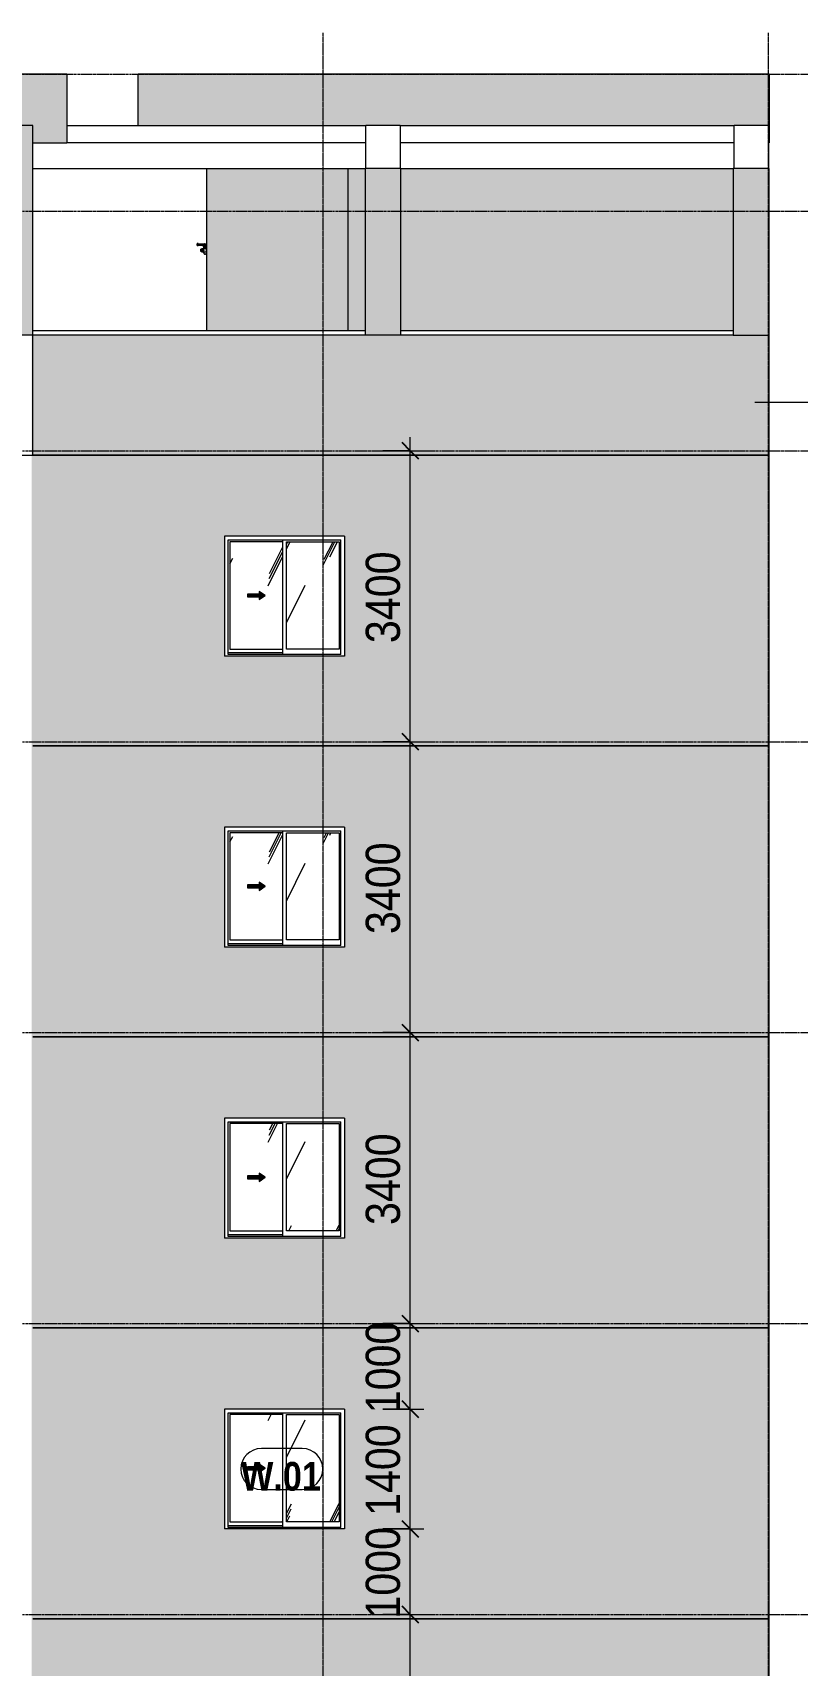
# Model space of a CAD drawing. Header units: millimetres. Extents: x -134153 to 99383, y -5233 to 35400.
# Drawn here: x -42243 to -33315, y 15206 to 34286 of the extents above; entities that cross this region are included whole.
import ezdxf

# ---------------------------------------------------------------- set-up
doc = ezdxf.new("R2010")
doc.units = ezdxf.units.MM
for name, pattern in [('1 NÉT CALL OUT', [6, 3, -3]), ('Centre', [31.75, 6.35, -4.7625, 15.875, -4.7625]), ('Grid Line', [22.225, 12.7, -3.175, 3.175, -3.175])]:
    doc.linetypes.add(name, pattern=pattern)
for name, color, linetype, lineweight in [('0-1', 7, 'Continuous', 5), ('A-ANNO-DIMS', 211, 'Continuous', 9), ('A-ANNO-DIMS-160', 211, 'Continuous', 9), ('A-DETL-GENF', 92, 'Continuous', 9), ('A-DETL-GENF-1', 92, '1 NÉT CALL OUT', 9), ('A-DOOR', 31, 'Continuous', 9), ('A-FLOR-1', 7, 'Continuous', 9), ('A-FLOR-LEVL-2', 51, 'Centre', 9), ('A-GLAZ', 151, 'Continuous', 9), ('A-GLAZ-3', 7, '1 NÉT CALL OUT', 9), ('A-GLAZ-IDEN', 152, 'Continuous', 9), ('A-WALL', 113, 'Continuous', 9), ('A-WALL-IDEN', 211, 'Continuous', 9), ('A-WALL-PATT-2', 111, 'Continuous', 5), ('I-WALL', 2, 'Continuous', 9), ('S-BEAM-1', 7, 'Continuous', 9), ('S-COLS-1', 7, 'Continuous', 9), ('S-GRID-1', 1, 'Grid Line', 9)]:
    doc.layers.add(name, color=color, linetype=linetype, lineweight=lineweight)
doc.styles.add('Arial_B_1', font='arialbd_0.ttf', dxfattribs={"width": 0.85, "height": 336})
doc.styles.add('UTM Avo', font='UTM Avo.ttf', dxfattribs={"width": 0.9, "height": 400})
doc.dimstyles.new('1_Dim_chi_tiet_2_5', dxfattribs={"dimscale": 304.8, "dimtxt": 399.720379, "dimasz": 0.629921, "dimexe": 0.524934, "dimexo": 0.0625, "dimgap": 0.052493, "dimtad": 1, "dimdec": 0, "dimrnd": 5, "dimzin": 0, "dimdsep": 46, "dimtxsty": 'UTM Avo', "dimblk1": 'OBLIQUE', "dimblk2": 'OBLIQUE', "dimsah": 1, "dimcen": 0.09, "dimdle": 0.524934, "dimazin": 0, "dimtfac": 1, "dimtdec": 4, "dimtix": 1, "dimtmove": 0, "dimatfit": 3, "dimfxl": 1.049869, "dimfxlon": 1, "dimtvp": 1, "dimtolj": 1, "dimtzin": 0, "dimarcsym": 2})
pattern_1 = [(63.435, (-79954.8, 1311.3), (-0.002, 1625.6), [567.96, -3066.99]), (63.435, (-81580.4, 1311.3), (-0.002, 1625.6), [567.96, -3066.99]), (63.435, (-79176.65, 1625.35), (-0.002, 1625.6), [567.96, -3066.99]), (63.435, (-80802.25, 1625.35), (-0.002, 1625.6), [567.96, -3066.99]), (63.435, (-79294.4, 1514.5), (-0.002, 1625.6), [567.96, -3066.99]), (63.435, (-80920, 1514.5), (-0.002, 1625.6), [567.96, -3066.99]), (63.435, (-79414.5, 2149.4), (-0.002, 1625.6), [276.055, -3358.896]), (63.435, (-81040.1, 2149.4), (-0.002, 1625.6), [276.055, -3358.896]), (63.435, (-79493, 2051.15), (-0.002, 1625.6), [567.96, -3066.99]), (63.435, (-81118.6, 2051.15), (-0.002, 1625.6), [567.96, -3066.99]), (63.435, (-79479.15, 2121.7), (-0.002, 1625.6), [567.96, -3066.99]), (63.435, (-81104.76, 2121.7), (-0.002, 1625.6), [567.96, -3066.99]), (63.435, (-80135, 1812.2), (-0.002, 1625.6), [567.96, -3066.99]), (63.435, (-81760.6, 1812.2), (-0.002, 1625.6), [567.96, -3066.99]), (63.435, (-80121.15, 1895.35), (-0.002, 1625.6), [567.96, -3066.99]), (63.435, (-81746.75, 1895.35), (-0.002, 1625.6), [567.96, -3066.99]), (63.435, (-80117.4, 1955.3), (-0.002, 1625.6), [567.96, -3066.99]), (63.435, (-81743, 1955.3), (-0.002, 1625.6), [567.96, -3066.99])]

# ---------------------------------------------------------------- blocks, each defined once
blk = doc.blocks.new('NCV_TKTC_KET CAU_rvt-1-TKCS_MẶT ĐỨNG HƯỚNG BẮC')
at = {"layer": 'A-FLOR-1'}
for p, q in [((-41843, 33200), (-38353, 33200)), ((-37953, 33200), (-34053, 33200)), ((-33653, 33200), (-33651, 33200)), ((-33651, 33200), (-33651, 33000)), ((-38353, 33000), (-41843, 33000)), ((-34053, 33000), (-37953, 33000)), ((-33651, 33000), (-33653, 33000))]:
    blk.add_line(p, q, dxfattribs=at)
at = {"layer": 'S-BEAM-1'}
for p, q in [((-41843, 33200), (-38353, 33200)), ((-37953, 33200), (-34053, 33200)), ((-42243, 32700), (-38363, 32700)), ((-37943, 32700), (-34063, 32700))]:
    blk.add_line(p, q, dxfattribs=at)
at = {"layer": 'S-COLS-1'}
for p, q in [((-38353, 32700), (-38353, 33200)), ((-37953, 33200), (-38353, 33200)), ((-37953, 33200), (-37953, 32700)), ((-34053, 32700), (-34053, 33200)), ((-33653, 33200), (-34053, 33200)), ((-33653, 33200), (-33653, 32700))]:
    blk.add_line(p, q, dxfattribs=at)
blk = doc.blocks.new('FD_01 - FD_01-1200x2200mm-V54-TKCS_MẶT ĐỨNG HƯỚNG BẮC')
at = {"layer": 'A-DOOR'}
for p, q in [((-40326, 31818), (-40326, 31815)), ((-40326, 31818), (-40326, 31818)), ((-40326, 31818), (-40318, 31818)), ((-40326, 31815), (-40318, 31815)), ((-40326, 31815), (-40326, 31815)), ((-40325, 31814), (-40325, 31800)), ((-40324, 31820), (-40324, 31818)), ((-40312, 31820), (-40324, 31820)), ((-40324, 31820), (-40312, 31820)), ((-40324, 31814), (-40322, 31814)), ((-40322, 31800), (-40324, 31800)), ((-40323, 31815), (-40323, 31814)), ((-40320, 31814), (-40322, 31814)), ((-40322, 31814), (-40321, 31814)), ((-40322, 31814), (-40320, 31814)), ((-40322, 31814), (-40322, 31800)), ((-40321, 31800), (-40322, 31800)), ((-40319, 31814), (-40321, 31814)), ((-40319, 31814), (-40321, 31814)), ((-40321, 31800), (-40319, 31800)), ((-40321, 31800), (-40320, 31800)), ((-40320, 31814), (-40317, 31814)), ((-40320, 31800), (-40320, 31814)), ((-40317, 31800), (-40320, 31800)), ((-40319, 31811), (-40317, 31811)), ((-40319, 31811), (-40319, 31804)), ((-40317, 31804), (-40319, 31804)), ((-40316, 31818), (-40318, 31818)), ((-40318, 31818), (-40316, 31818)), ((-40318, 31818), (-40316, 31818)), ((-40316, 31818), (-40318, 31818)), ((-40317, 31818), (-40318, 31818)), ((-40318, 31818), (-40317, 31818)), ((-40318, 31815), (-40316, 31815)), ((-40316, 31815), (-40318, 31815)), ((-40316, 31815), (-40318, 31815)), ((-40318, 31815), (-40316, 31815)), ((-40316, 31815), (-40318, 31815)), ((-40318, 31815), (-40316, 31815)), ((-40317, 31814), (-40314, 31814)), ((-40267, 31812), (-40317, 31812)), ((-40317, 31811), (-40317, 31811)), ((-40317, 31811), (-40315, 31811)), ((-40315, 31804), (-40317, 31804)), ((-40317, 31804), (-40317, 31804)), ((-40317, 31802), (-40267, 31802)), ((-40314, 31800), (-40317, 31800)), ((-40317, 31800), (-40315, 31800)), ((-40316, 31818), (-40266, 31818)), ((-40316, 31815), (-40266, 31815)), ((-40314, 31814), (-40313, 31814)), ((-40314, 31814), (-40313, 31814)), ((-40313, 31814), (-40314, 31814)), ((-40314, 31814), (-40314, 31811)), ((-40314, 31804), (-40314, 31800)), ((-40313, 31800), (-40314, 31800)), ((-40313, 31814), (-40313, 31815)), ((-40311, 31814), (-40313, 31814)), ((-40312, 31814), (-40313, 31814)), ((-40313, 31800), (-40311, 31800)), ((-40313, 31800), (-40312, 31800)), ((-40312, 31818), (-40312, 31820)), ((-40312, 31811), (-40312, 31814)), ((-40312, 31814), (-40312, 31814)), ((-40312, 31811), (-40312, 31814)), ((-40312, 31800), (-40312, 31804)), ((-40312, 31800), (-40312, 31804)), ((-40289, 31814), (-40291, 31814)), ((-40291, 31814), (-40289, 31814)), ((-40223, 31814), (-40289, 31814)), ((-40280, 31731), (-40280, 31754)), ((-40279, 31756), (-40263, 31765)), ((-40263, 31720), (-40279, 31729)), ((-40270, 31742), (-40265, 31752)), ((-40265, 31732), (-40270, 31742)), ((-40262, 31813), (-40267, 31813)), ((-40267, 31801), (-40262, 31801)), ((-40266, 31818), (-40265, 31818)), ((-40266, 31815), (-40265, 31815)), ((-40265, 31818), (-40239, 31818)), ((-40265, 31815), (-40239, 31815)), ((-40265, 31752), (-40253, 31752)), ((-40253, 31732), (-40265, 31732)), ((-40234, 31814), (-40262, 31814)), ((-40262, 31800), (-40234, 31800)), ((-40262, 31765), (-40218, 31765)), ((-40218, 31720), (-40262, 31720)), ((-40253, 31752), (-40247, 31742)), ((-40247, 31742), (-40253, 31732)), ((-40249, 31772), (-40249, 31765)), ((-40246, 31772), (-40249, 31772)), ((-40249, 31772), (-40224, 31772)), ((-40249, 31720), (-40249, 31712)), ((-40249, 31712), (-40236, 31696)), ((-40244, 31792), (-40244, 31798)), ((-40244, 31798), (-40240, 31798)), ((-40240, 31792), (-40244, 31792)), ((-40244, 31781), (-40244, 31789)), ((-40244, 31776), (-40214, 31776)), ((-40244, 31776), (-40244, 31776)), ((-40244, 31776), (-40238, 31776)), ((-40240, 31798), (-40218, 31798)), ((-40240, 31798), (-40240, 31792)), ((-40218, 31792), (-40240, 31792)), ((-40240, 31776), (-40237, 31776)), ((-40240, 31776), (-40240, 31774)), ((-40238, 31774), (-40240, 31774)), ((-40239, 31818), (-40238, 31818)), ((-40239, 31818), (-40238, 31818)), ((-40238, 31818), (-40239, 31818)), ((-40239, 31815), (-40238, 31815)), ((-40238, 31815), (-40239, 31815)), ((-40239, 31815), (-40238, 31815)), ((-40239, 31774), (-40239, 31772)), ((-40238, 31774), (-40239, 31774)), ((-40239, 31774), (-40236, 31774)), ((-40238, 31818), (-40213, 31818)), ((-40238, 31815), (-40213, 31815)), ((-40232, 31774), (-40238, 31774)), ((-40237, 31774), (-40238, 31774)), ((-40237, 31814), (-40237, 31801)), ((-40237, 31814), (-40237, 31801)), ((-40237, 31814), (-40222, 31814)), ((-40237, 31814), (-40237, 31801)), ((-40222, 31801), (-40237, 31801)), ((-40237, 31776), (-40227, 31776)), ((-40237, 31776), (-40237, 31774)), ((-40232, 31774), (-40237, 31774)), ((-40236, 31774), (-40232, 31774)), ((-40235, 31814), (-40235, 31798)), ((-40233, 31697), (-40235, 31697)), ((-40235, 31697), (-40233, 31697)), ((-40233, 31814), (-40233, 31798)), ((-40233, 31696), (-40226, 31696)), ((-40226, 31696), (-40233, 31696)), ((-40227, 31774), (-40232, 31774)), ((-40227, 31774), (-40230, 31774)), ((-40230, 31774), (-40227, 31774)), ((-40227, 31776), (-40220, 31776)), ((-40227, 31774), (-40227, 31776)), ((-40227, 31774), (-40223, 31774)), ((-40223, 31774), (-40227, 31774)), ((-40223, 31774), (-40227, 31774)), ((-40224, 31697), (-40226, 31697)), ((-40226, 31697), (-40224, 31697)), ((-40225, 31798), (-40225, 31814)), ((-40224, 31798), (-40224, 31814)), ((-40224, 31772), (-40213, 31772)), ((-40223, 31814), (-40221, 31814)), ((-40221, 31814), (-40223, 31814)), ((-40220, 31774), (-40223, 31774)), ((-40223, 31696), (-40213, 31709)), ((-40222, 31774), (-40221, 31774)), ((-40221, 31774), (-40222, 31774)), ((-40221, 31801), (-40221, 31814)), ((-40221, 31772), (-40221, 31774)), ((-40221, 31774), (-40221, 31774)), ((-40220, 31776), (-40220, 31774)), ((-40219, 31776), (-40214, 31776)), ((-40218, 31798), (-40214, 31798)), ((-40218, 31798), (-40218, 31792)), ((-40214, 31792), (-40218, 31792)), ((-40218, 31765), (-40215, 31765)), ((-40215, 31720), (-40218, 31720)), ((-40213, 31765), (-40216, 31765)), ((-40216, 31720), (-40213, 31720)), ((-40215, 31765), (-40214, 31765)), ((-40214, 31720), (-40215, 31720)), ((-40214, 31798), (-40214, 31792)), ((-40214, 31789), (-40214, 31781)), ((-40214, 31762), (-40214, 31723))]:
    blk.add_line(p, q, dxfattribs=at)
at = {"layer": 'A-DOOR', "flags": 128}
for points in [[(-40315, 31811), (-40315, 31811), (-40316, 31810), (-40316, 31810), (-40316, 31809), (-40316, 31808), (-40316, 31807)], [(-40316, 31807), (-40316, 31807), (-40316, 31806), (-40316, 31805), (-40316, 31805), (-40315, 31804), (-40315, 31804)], [(-40249, 31712), (-40249, 31712), (-40249, 31712), (-40249, 31712), (-40249, 31712), (-40249, 31712), (-40249, 31712), (-40249, 31712), (-40249, 31712), (-40249, 31712), (-40249, 31712), (-40249, 31712), (-40249, 31712), (-40249, 31712), (-40249, 31712), (-40249, 31712), (-40249, 31712), (-40249, 31712), (-40249, 31712)], [(-40235, 31696), (-40235, 31696), (-40235, 31696), (-40235, 31696), (-40235, 31696), (-40235, 31696), (-40235, 31696), (-40235, 31696), (-40235, 31696), (-40235, 31696), (-40235, 31696), (-40236, 31696), (-40236, 31696), (-40236, 31696), (-40236, 31696), (-40236, 31696), (-40236, 31696), (-40236, 31696), (-40236, 31696), (-40236, 31696), (-40236, 31696), (-40236, 31696), (-40236, 31696)], [(-40235, 31696), (-40235, 31696), (-40235, 31696), (-40235, 31696), (-40235, 31696), (-40235, 31696), (-40235, 31696), (-40235, 31696), (-40235, 31696), (-40235, 31696), (-40235, 31696), (-40235, 31696), (-40235, 31696), (-40234, 31696), (-40234, 31696), (-40234, 31696), (-40234, 31696), (-40234, 31696), (-40234, 31696), (-40234, 31696), (-40233, 31696), (-40233, 31696), (-40233, 31696), (-40233, 31696), (-40233, 31696), (-40233, 31696), (-40232, 31696), (-40232, 31696), (-40232, 31696), (-40232, 31696), (-40232, 31696), (-40231, 31696), (-40231, 31696), (-40231, 31696), (-40231, 31696), (-40231, 31696), (-40230, 31696), (-40230, 31696), (-40230, 31696), (-40230, 31696), (-40229, 31696), (-40229, 31696), (-40229, 31696), (-40229, 31696), (-40229, 31696), (-40228, 31696), (-40228, 31696), (-40228, 31696), (-40228, 31696), (-40227, 31696), (-40227, 31696), (-40227, 31696), (-40227, 31696), (-40227, 31696), (-40226, 31696), (-40226, 31696), (-40226, 31696), (-40226, 31696), (-40226, 31696), (-40226, 31696), (-40225, 31696), (-40225, 31696), (-40225, 31696), (-40225, 31696), (-40225, 31696), (-40225, 31696), (-40225, 31696), (-40225, 31696), (-40224, 31696), (-40224, 31696), (-40224, 31696), (-40224, 31696), (-40224, 31696), (-40224, 31696), (-40224, 31696), (-40224, 31696), (-40224, 31696), (-40224, 31696), (-40224, 31696)], [(-40224, 31696), (-40224, 31696), (-40224, 31696), (-40224, 31696), (-40224, 31696), (-40224, 31696), (-40224, 31696), (-40224, 31696), (-40224, 31696), (-40224, 31696), (-40224, 31696), (-40225, 31696), (-40225, 31696), (-40225, 31696), (-40225, 31696), (-40225, 31696), (-40225, 31696), (-40225, 31696), (-40225, 31696), (-40226, 31696), (-40226, 31696), (-40226, 31696), (-40226, 31696), (-40226, 31696), (-40226, 31696), (-40227, 31696), (-40227, 31696), (-40227, 31696), (-40227, 31696), (-40227, 31696), (-40228, 31696), (-40228, 31696), (-40228, 31696), (-40228, 31696), (-40228, 31696), (-40229, 31696), (-40229, 31696), (-40229, 31696), (-40229, 31696), (-40230, 31696), (-40230, 31696), (-40230, 31696), (-40230, 31696), (-40230, 31696), (-40231, 31696), (-40231, 31696), (-40231, 31696), (-40231, 31696), (-40231, 31696), (-40232, 31696), (-40232, 31696), (-40232, 31696), (-40232, 31696), (-40232, 31696), (-40233, 31696), (-40233, 31696), (-40233, 31696), (-40233, 31696), (-40233, 31696), (-40234, 31696), (-40234, 31696), (-40234, 31696), (-40234, 31696), (-40234, 31696), (-40234, 31696), (-40234, 31696), (-40234, 31696), (-40235, 31696), (-40235, 31696), (-40235, 31696), (-40235, 31696), (-40235, 31696), (-40235, 31696), (-40235, 31696), (-40235, 31696), (-40235, 31696), (-40235, 31696), (-40235, 31696), (-40235, 31696)], [(-40223, 31696), (-40223, 31696), (-40223, 31696), (-40223, 31696), (-40223, 31696), (-40223, 31696), (-40223, 31696), (-40223, 31696), (-40224, 31696), (-40224, 31696), (-40224, 31696), (-40224, 31696), (-40224, 31696), (-40224, 31696), (-40224, 31696), (-40224, 31696), (-40224, 31696), (-40224, 31696), (-40224, 31696), (-40224, 31696), (-40224, 31696), (-40224, 31696), (-40224, 31696)], [(-40214, 31762), (-40214, 31763), (-40214, 31763), (-40214, 31764), (-40214, 31764), (-40214, 31765), (-40214, 31765), (-40214, 31765)], [(-40214, 31765), (-40214, 31765), (-40214, 31764), (-40214, 31764), (-40214, 31763), (-40214, 31763), (-40214, 31762)], [(-40214, 31720), (-40214, 31720), (-40214, 31720), (-40214, 31721), (-40214, 31721), (-40214, 31722), (-40214, 31722), (-40214, 31723)], [(-40214, 31723), (-40214, 31722), (-40214, 31722), (-40214, 31721), (-40214, 31721), (-40214, 31720), (-40214, 31720)]]:
    blk.add_lwpolyline(points, dxfattribs=at)
at = {"layer": 'A-DOOR'}
for centre, radius, start, end in [((-40278, 31754), 2, 119.1975, 180), ((-40278, 31731), 2, 180, 240.8025), ((-40259, 31742), 17, 0, 180), ((-40259, 31742), 17, 180, 0), ((-40259, 31742), 16.5, 0, 180), ((-40259, 31742), 16.5, 180, 0), ((-40262, 31763), 2, 90, 119.1975), ((-40262, 31722), 2, 240.8025, 270), ((-40259, 31742), 17, 60, 75), ((-40259, 31742), 17, 285, 300)]:
    blk.add_arc(centre, radius, start, end, dxfattribs=at)
for centre, major_axis, ratio, start_param, end_param in [((-40321, 31807), (0, 7), 0.259156, 4.712389, 6.283185), ((-40317, 31807), (0, 5), 0.965835, 0.523599, 1.047198), ((-40316, 31807), (0, 5), 0.965835, 0.65038, 1.340692), ((-40320, 31807), (0, 2.5), 0.259156, 4.712389, 7.853982), ((-40321, 31807), (0, 7), 0.259156, 3.141593, 4.712389), ((-40320, 31807), (0, 2.5), 0.259156, 1.570796, 4.712389), ((-40316, 31807), (0, 5), 0.965835, 1.8009, 2.491212), ((-40317, 31807), (0, 5), 0.965835, 2.094395, 2.617994), ((-40319, 31807), (0, 7), 0.259156, 4.974188, 6.283185), ((-40318, 31807), (0, 2.5), 0.259156, 4.712389, 7.853982), ((-40318, 31807), (0, 2.5), 0.259156, 4.712389, 7.853982), ((-40318, 31807), (0, 2.5), 0.259156, 1.570796, 4.712389), ((-40318, 31807), (0, 2.5), 0.259156, 1.570796, 4.712389), ((-40319, 31807), (0, 7), 0.259156, 3.141593, 4.45059), ((-40317, 31807), (0, 5), 0.965835, 3.141593, 3.403392), ((-40313, 31807), (0, 7), 0.259156, 5.235988, 6.283185), ((-40313, 31807), (0, 7), 0.259156, 3.141593, 4.18879), ((-40311, 31807), (0, 7), 0.259156, 5.235988, 6.283185), ((-40311, 31807), (0, 7), 0.259156, 3.141593, 4.18879), ((-40267, 31807), (0, 6), 0.965835, 0, 1.570796), ((-40267, 31807), (0, 6), 0.965835, 1.570796, 3.141593), ((-40267, 31807), (0, 5), 0.965835, 0.261799, 1.570796), ((-40267, 31807), (0, 5), 0.965835, 1.570796, 2.879793), ((-40262, 31807), (0, 7), 0.965835, 6.021386, 7.853982), ((-40262, 31807), (0, 7), 0.965835, 1.570796, 3.403392), ((-40244, 31786), (0, 6), 0.000349, 0, 0.959931), ((-40244, 31788), (0, 12), 0.000349, 3.141593, 4.101524), ((-40237, 31807), (0, 6.79), 0.259156, 0.291061, 1.570796), ((-40237, 31807), (0, 6.79), 0.259156, 1.570796, 2.850532), ((-40237, 31807), (0, 2.5), 0.259156, 4.712389, 7.853982), ((-40237, 31807), (0, 2.5), 0.259156, 1.570796, 4.712389), ((-40235, 31807), (0, 6.79), 0.259156, 0.547008, 1.570796), ((-40235, 31807), (0, 6.79), 0.259156, 1.570796, 2.594585), ((-40234, 31807), (0, 7), 0.965835, 6.029595, 6.536775), ((-40234, 31807), (0, 7), 0.965835, 2.888003, 3.141593), ((-40214, 31786), (0, 6), 0.000349, 0, 0.959931), ((-40214, 31788), (0, 12), 0.000349, 3.141593, 4.101524)]:
    blk.add_ellipse(centre, major_axis=major_axis, ratio=ratio, start_param=start_param, end_param=end_param, dxfattribs=at)
for points, knots in [([(-40241, 31807), (-40241, 31808), (-40241, 31808), (-40241, 31809), (-40241, 31809), (-40241, 31809), (-40241, 31810), (-40241, 31810), (-40241, 31810), (-40241, 31810), (-40241, 31811), (-40240, 31811), (-40240, 31811), (-40240, 31811), (-40240, 31812), (-40240, 31812), (-40240, 31812), (-40240, 31812), (-40239, 31812), (-40239, 31813), (-40239, 31813), (-40238, 31813), (-40238, 31813), (-40237, 31814)], [0, 0, 0, 0, 0.1, 0.15, 0.2, 0.25, 0.3, 0.35, 0.375, 0.4, 0.425, 0.45, 0.5, 0.55, 0.575, 0.6, 0.625, 0.65, 0.7, 0.75, 0.8, 0.9, 1, 1, 1, 1]), ([(-40237, 31801), (-40238, 31801), (-40238, 31802), (-40239, 31802), (-40239, 31802), (-40239, 31803), (-40240, 31803), (-40240, 31803), (-40240, 31803), (-40240, 31803), (-40240, 31804), (-40240, 31804), (-40240, 31804), (-40241, 31804), (-40241, 31805), (-40241, 31805), (-40241, 31805), (-40241, 31805), (-40241, 31806), (-40241, 31806), (-40241, 31806), (-40241, 31807), (-40241, 31807), (-40241, 31807)], [0, 0, 0, 0, 0.1, 0.2, 0.25, 0.3, 0.35, 0.375, 0.4, 0.425, 0.45, 0.5, 0.55, 0.575, 0.6, 0.625, 0.65, 0.7, 0.75, 0.8, 0.85, 0.9, 1, 1, 1, 1]), ([(-40215, 31755), (-40215, 31756), (-40215, 31757), (-40215, 31758), (-40215, 31759), (-40215, 31759), (-40214, 31758), (-40214, 31757), (-40214, 31755), (-40214, 31754), (-40214, 31753), (-40214, 31752)], [0, 0, 0, 0, 0.2, 0.3, 0.4, 0.5, 0.6, 0.7, 0.8, 0.9, 1, 1, 1, 1]), ([(-40214, 31752), (-40214, 31753), (-40214, 31755), (-40214, 31757), (-40214, 31758), (-40215, 31759), (-40215, 31759), (-40215, 31758), (-40215, 31758), (-40215, 31756), (-40215, 31755), (-40215, 31755)], [0, 0, 0, 0, 0.2, 0.3, 0.4, 0.5, 0.6, 0.7, 0.8, 0.9, 1, 1, 1, 1]), ([(-40214, 31752), (-40214, 31751), (-40214, 31749), (-40214, 31747), (-40214, 31746), (-40215, 31745), (-40215, 31745), (-40215, 31746), (-40215, 31746), (-40215, 31748), (-40215, 31749), (-40215, 31749)], [0, 0, 0, 0, 0.2, 0.3, 0.4, 0.5, 0.6, 0.7, 0.8, 0.9, 1, 1, 1, 1]), ([(-40215, 31749), (-40215, 31748), (-40215, 31747), (-40215, 31746), (-40215, 31745), (-40215, 31745), (-40214, 31746), (-40214, 31747), (-40214, 31749), (-40214, 31750), (-40214, 31751), (-40214, 31752)], [0, 0, 0, 0, 0.2, 0.3, 0.4, 0.5, 0.6, 0.7, 0.8, 0.9, 1, 1, 1, 1]), ([(-40215, 31736), (-40215, 31737), (-40215, 31738), (-40215, 31739), (-40215, 31740), (-40215, 31740), (-40214, 31739), (-40214, 31738), (-40214, 31736), (-40214, 31735), (-40214, 31734), (-40214, 31733)], [0, 0, 0, 0, 0.2, 0.3, 0.4, 0.5, 0.6, 0.7, 0.8, 0.9, 1, 1, 1, 1]), ([(-40214, 31733), (-40214, 31734), (-40214, 31736), (-40214, 31738), (-40214, 31739), (-40215, 31740), (-40215, 31740), (-40215, 31739), (-40215, 31739), (-40215, 31737), (-40215, 31736), (-40215, 31736)], [0, 0, 0, 0, 0.2, 0.3, 0.4, 0.5, 0.6, 0.7, 0.8, 0.9, 1, 1, 1, 1]), ([(-40214, 31733), (-40214, 31732), (-40214, 31730), (-40214, 31728), (-40214, 31727), (-40215, 31726), (-40215, 31726), (-40215, 31727), (-40215, 31727), (-40215, 31729), (-40215, 31730), (-40215, 31730)], [0, 0, 0, 0, 0.2, 0.3, 0.4, 0.5, 0.6, 0.7, 0.8, 0.9, 1, 1, 1, 1]), ([(-40215, 31730), (-40215, 31729), (-40215, 31728), (-40215, 31727), (-40215, 31726), (-40215, 31726), (-40214, 31727), (-40214, 31728), (-40214, 31730), (-40214, 31731), (-40214, 31732), (-40214, 31733)], [0, 0, 0, 0, 0.2, 0.3, 0.4, 0.5, 0.6, 0.7, 0.8, 0.9, 1, 1, 1, 1])]:
    blk.add_open_spline(points, degree=3, knots=knots, dxfattribs=at)
for points in [[(-40215, 31752), (-40215, 31752), (-40215, 31753), (-40215, 31754), (-40215, 31755)], [(-40215, 31755), (-40215, 31754), (-40215, 31754), (-40215, 31753)], [(-40215, 31749), (-40215, 31750), (-40215, 31751), (-40215, 31751), (-40215, 31752)], [(-40215, 31751), (-40215, 31750), (-40215, 31750), (-40215, 31749)], [(-40215, 31733), (-40215, 31734), (-40215, 31734), (-40215, 31735), (-40215, 31736)], [(-40215, 31736), (-40215, 31735), (-40215, 31735), (-40215, 31734)], [(-40215, 31730), (-40215, 31731), (-40215, 31732), (-40215, 31732), (-40215, 31733)], [(-40215, 31732), (-40215, 31731), (-40215, 31731), (-40215, 31730)]]:
    blk.add_open_spline(points, degree=3, dxfattribs=at)
blk = doc.blocks.new('1_FAMILY RVT - W01-WxH 1400x1400xmm-V107-TKCS_MẶT ĐỨNG HƯỚNG BẮC')
at = {"layer": 'A-DETL-GENF-1'}
blk.add_hatch(color=256, dxfattribs=at).paths.add_polyline_path([(-39598, 17462), (-39530, 17510), (-39598, 17557), (-39598, 17526), (-39734, 17526), (-39734, 17493), (-39598, 17493)])
at = {"layer": 'A-GLAZ'}
h = blk.add_hatch(dxfattribs=at)
h.set_pattern_fill('FP_1', color=256, style=0, pattern_type=2)
h.set_pattern_definition(pattern_1)
h.paths.add_polyline_path([(-39338, 16883), (-39325, 16883), (-39325, 18137), (-39939, 18137), (-39939, 16883)])
h.paths.add_polyline_path([(-39598, 17462), (-39598, 17493), (-39734, 17493), (-39734, 17526), (-39598, 17526), (-39598, 17557), (-39530, 17510), (-39555, 17493)])
h = blk.add_hatch(dxfattribs=at)
h.set_pattern_fill('FP_1', color=256, style=0, pattern_type=2)
h.set_pattern_definition(pattern_1)
h.paths.add_polyline_path([(-38666, 16883), (-38666, 18137), (-39280, 18137), (-39280, 16883)])
at = {"layer": 'A-DETL-GENF'}
for p, q in [((-39598, 17557), (-39598, 17526)), ((-39530, 17510), (-39598, 17557)), ((-39530, 17510), (-39598, 17557)), ((-39598, 17557), (-39598, 17526)), ((-39734, 17526), (-39734, 17493)), ((-39734, 17526), (-39598, 17526)), ((-39598, 17526), (-39734, 17526)), ((-39734, 17526), (-39734, 17493)), ((-39734, 17493), (-39598, 17493)), ((-39734, 17493), (-39598, 17493)), ((-39530, 17510), (-39598, 17462)), ((-39598, 17462), (-39530, 17510)), ((-39598, 17493), (-39598, 17462)), ((-39598, 17493), (-39598, 17462))]:
    blk.add_line(p, q, dxfattribs=at)
at = {"layer": 'A-GLAZ'}
for p, q in [((-38603, 18200), (-40003, 18200)), ((-40003, 18200), (-40003, 16800)), ((-39962, 18159), (-38644, 18159)), ((-39962, 16819), (-39962, 18159)), ((-39939, 18137), (-39939, 16883)), ((-39325, 18137), (-39939, 18137)), ((-39325, 18159), (-39325, 16819)), ((-39280, 16883), (-39280, 18137)), ((-39280, 18137), (-38666, 18137)), ((-38666, 18137), (-38666, 16883)), ((-38644, 16819), (-38644, 18159)), ((-38603, 18200), (-38603, 16800)), ((-38603, 16800), (-40003, 16800)), ((-39325, 16838), (-39962, 16838)), ((-39325, 16838), (-39962, 16838)), ((-38644, 16819), (-39962, 16819)), ((-39939, 16883), (-39325, 16883)), ((-38666, 16883), (-39280, 16883))]:
    blk.add_line(p, q, dxfattribs=at)
blk = doc.blocks.new('1_FAMILY RVT - W01-WxH 1400x1400xmm-V163-TKCS_MẶT ĐỨNG HƯỚNG BẮC')
at = {"layer": 'A-DETL-GENF-1'}
blk.add_hatch(color=256, dxfattribs=at).paths.add_polyline_path([(-39598, 20862), (-39530, 20910), (-39598, 20957), (-39598, 20926), (-39734, 20926), (-39734, 20893), (-39598, 20893), (-39598, 20869)])
at = {"layer": 'A-GLAZ'}
h = blk.add_hatch(dxfattribs=at)
h.set_pattern_fill('FP_1', color=256, style=0, pattern_type=2)
h.set_pattern_definition(pattern_1)
h.paths.add_polyline_path([(-39939, 20283), (-39325, 20283), (-39325, 21537), (-39939, 21537), (-39939, 20869)])
h.paths.add_polyline_path([(-39598, 20862), (-39598, 20893), (-39734, 20893), (-39734, 20926), (-39598, 20926), (-39598, 20957), (-39530, 20910), (-39589, 20869)])
h = blk.add_hatch(dxfattribs=at)
h.set_pattern_fill('FP_1', color=256, style=0, pattern_type=2)
h.set_pattern_definition(pattern_1)
h.paths.add_polyline_path([(-38666, 20283), (-38666, 21537), (-39280, 21537), (-39280, 20283)])
at = {"layer": 'A-DETL-GENF'}
for p, q in [((-39734, 20926), (-39734, 20893)), ((-39734, 20926), (-39598, 20926)), ((-39598, 20926), (-39734, 20926)), ((-39734, 20926), (-39734, 20893)), ((-39734, 20893), (-39598, 20893)), ((-39734, 20893), (-39598, 20893)), ((-39598, 20957), (-39598, 20926)), ((-39530, 20910), (-39598, 20957)), ((-39530, 20910), (-39598, 20957)), ((-39598, 20957), (-39598, 20926)), ((-39530, 20910), (-39598, 20862)), ((-39598, 20862), (-39530, 20910)), ((-39598, 20893), (-39598, 20862)), ((-39598, 20893), (-39598, 20862))]:
    blk.add_line(p, q, dxfattribs=at)
at = {"layer": 'A-GLAZ'}
for p, q in [((-38603, 21600), (-40003, 21600)), ((-40003, 21600), (-40003, 20200)), ((-38603, 21600), (-38603, 20200)), ((-39962, 21559), (-38644, 21559)), ((-39962, 20219), (-39962, 21559)), ((-39939, 21537), (-39939, 20283)), ((-39325, 21537), (-39939, 21537)), ((-39325, 21559), (-39325, 20219)), ((-39280, 20283), (-39280, 21537)), ((-39280, 21537), (-38666, 21537)), ((-38666, 21537), (-38666, 20283)), ((-38644, 20219), (-38644, 21559)), ((-39325, 20238), (-39962, 20238)), ((-39325, 20238), (-39962, 20238)), ((-39939, 20283), (-39325, 20283)), ((-38666, 20283), (-39280, 20283)), ((-38603, 20200), (-40003, 20200)), ((-38644, 20219), (-39962, 20219))]:
    blk.add_line(p, q, dxfattribs=at)
blk = doc.blocks.new('1_FAMILY RVT - W01-WxH 1400x1400xmm-V187-TKCS_MẶT ĐỨNG HƯỚNG BẮC')
at = {"layer": 'A-DETL-GENF-1'}
blk.add_hatch(color=256, dxfattribs=at).paths.add_polyline_path([(-39598, 24262), (-39530, 24310), (-39598, 24357), (-39598, 24326), (-39734, 24326), (-39734, 24293), (-39598, 24293)])
at = {"layer": 'A-GLAZ'}
h = blk.add_hatch(dxfattribs=at)
h.set_pattern_fill('FP_1', color=256, style=0, pattern_type=2)
h.set_pattern_definition(pattern_1)
h.paths.add_polyline_path([(-39338, 23683), (-39325, 23683), (-39325, 24936), (-39939, 24936), (-39939, 23683)])
h.paths.add_polyline_path([(-39598, 24262), (-39598, 24293), (-39734, 24293), (-39734, 24326), (-39598, 24326), (-39598, 24357), (-39530, 24310), (-39555, 24293)])
h = blk.add_hatch(dxfattribs=at)
h.set_pattern_fill('FP_1', color=256, style=0, pattern_type=2)
h.set_pattern_definition(pattern_1)
h.paths.add_polyline_path([(-38666, 23683), (-38666, 24936), (-39280, 24936), (-39280, 23683)])
at = {"layer": 'A-DETL-GENF'}
for p, q in [((-39734, 24326), (-39734, 24293)), ((-39734, 24326), (-39598, 24326)), ((-39598, 24326), (-39734, 24326)), ((-39734, 24326), (-39734, 24293)), ((-39734, 24293), (-39598, 24293)), ((-39734, 24293), (-39598, 24293)), ((-39598, 24357), (-39598, 24326)), ((-39530, 24310), (-39598, 24357)), ((-39530, 24310), (-39598, 24357)), ((-39598, 24357), (-39598, 24326)), ((-39530, 24310), (-39598, 24262)), ((-39598, 24262), (-39530, 24310)), ((-39598, 24293), (-39598, 24262)), ((-39598, 24293), (-39598, 24262))]:
    blk.add_line(p, q, dxfattribs=at)
at = {"layer": 'A-GLAZ'}
for p, q in [((-38603, 25000), (-40003, 25000)), ((-40003, 25000), (-40003, 23600)), ((-38603, 25000), (-38603, 23600)), ((-39962, 24959), (-38644, 24959)), ((-39962, 23619), (-39962, 24959)), ((-39939, 24936), (-39939, 23683)), ((-39325, 24936), (-39939, 24936)), ((-39325, 24959), (-39325, 23619)), ((-39280, 23683), (-39280, 24936)), ((-39280, 24936), (-38666, 24936)), ((-38666, 24936), (-38666, 23683)), ((-38644, 23619), (-38644, 24959)), ((-39939, 23683), (-39325, 23683)), ((-38666, 23683), (-39280, 23683)), ((-38603, 23600), (-40003, 23600)), ((-39325, 23638), (-39962, 23638)), ((-39325, 23638), (-39962, 23638)), ((-38644, 23619), (-39962, 23619))]:
    blk.add_line(p, q, dxfattribs=at)
blk = doc.blocks.new('1_FAMILY RVT - W01-WxH 1400x1400xmm-V211-TKCS_MẶT ĐỨNG HƯỚNG BẮC')
at = {"layer": 'A-DETL-GENF-1'}
blk.add_hatch(color=256, dxfattribs=at).paths.add_polyline_path([(-39598, 27662), (-39530, 27710), (-39598, 27757), (-39598, 27726), (-39734, 27726), (-39734, 27693), (-39598, 27693)])
at = {"layer": 'A-GLAZ'}
h = blk.add_hatch(dxfattribs=at)
h.set_pattern_fill('FP_1', color=256, style=0, pattern_type=2)
h.set_pattern_definition(pattern_1)
h.paths.add_polyline_path([(-39338, 27083), (-39325, 27083), (-39325, 28337), (-39939, 28337), (-39939, 27083)])
h.paths.add_polyline_path([(-39598, 27662), (-39598, 27693), (-39734, 27693), (-39734, 27726), (-39598, 27726), (-39598, 27757), (-39530, 27710), (-39555, 27693)])
h = blk.add_hatch(dxfattribs=at)
h.set_pattern_fill('FP_1', color=256, style=0, pattern_type=2)
h.set_pattern_definition(pattern_1)
h.paths.add_polyline_path([(-38666, 27083), (-38666, 28337), (-39280, 28337), (-39280, 27083)])
at = {"layer": 'A-DETL-GENF'}
for p, q in [((-39734, 27726), (-39734, 27693)), ((-39734, 27726), (-39598, 27726)), ((-39598, 27726), (-39734, 27726)), ((-39734, 27726), (-39734, 27693)), ((-39734, 27693), (-39598, 27693)), ((-39734, 27693), (-39598, 27693)), ((-39598, 27757), (-39598, 27726)), ((-39530, 27710), (-39598, 27757)), ((-39530, 27710), (-39598, 27757)), ((-39598, 27757), (-39598, 27726)), ((-39530, 27710), (-39598, 27662)), ((-39598, 27662), (-39530, 27710)), ((-39598, 27693), (-39598, 27662)), ((-39598, 27693), (-39598, 27662))]:
    blk.add_line(p, q, dxfattribs=at)
at = {"layer": 'A-GLAZ'}
for p, q in [((-38603, 28400), (-40003, 28400)), ((-40003, 28400), (-40003, 27000)), ((-39962, 28359), (-38644, 28359)), ((-39962, 27019), (-39962, 28359)), ((-39939, 28337), (-39939, 27083)), ((-39325, 28337), (-39939, 28337)), ((-39325, 28359), (-39325, 27019)), ((-39280, 27083), (-39280, 28337)), ((-39280, 28337), (-38666, 28337)), ((-38666, 28337), (-38666, 27083)), ((-38644, 27019), (-38644, 28359)), ((-38603, 28400), (-38603, 27000)), ((-38603, 27000), (-40003, 27000)), ((-39325, 27038), (-39962, 27038)), ((-39325, 27038), (-39962, 27038)), ((-38644, 27019), (-39962, 27019)), ((-39939, 27083), (-39325, 27083)), ((-38666, 27083), (-39280, 27083))]:
    blk.add_line(p, q, dxfattribs=at)
blk = doc.blocks.new('DIMBLOCK27-TKCS_MẶT ĐỨNG HƯỚNG BẮC')
at = {"layer": 'A-ANNO-DIMS-160', "lineweight": 25}
for p, q in [((-37834, 15800), (-37930, 15896)), ((-37834, 15800), (-37738, 15704)), ((-37834, 12400), (-37930, 12496)), ((-37834, 12400), (-37738, 12304))]:
    blk.add_line(p, q, dxfattribs=at)
at = {"layer": 'A-ANNO-DIMS-160'}
for p, q in [((-38154, 15800), (-37674, 15800)), ((-37834, 15800), (-38154, 15800)), ((-37834, 12400), (-37834, 15800)), ((-38154, 12400), (-37674, 12400)), ((-37834, 12400), (-38154, 12400))]:
    blk.add_line(p, q, dxfattribs=at)
at = {"layer": 'A-ANNO-DIMS-160', "color": 0, "insert": (-38354, 13552), "char_height": 400, "width": 1314.64, "attachment_point": 1, "rotation": 90, "line_spacing_factor": 1.110334, "style": 'UTM Avo'}
blk.add_mtext('3400', dxfattribs=at)
blk = doc.blocks.new('_Oblique')
at = {"color": 0, "linetype": 'ByBlock', "lineweight": -2}
blk.add_line((-0.5, -0.5), (0.5, 0.5), dxfattribs=at)
blk = doc.blocks.new('DIMBLOCK28-TKCS_MẶT ĐỨNG HƯỚNG BẮC')
at = {"layer": 'A-ANNO-DIMS-160'}
for p, q in [((-38154, 16800), (-37674, 16800)), ((-37834, 16800), (-38154, 16800)), ((-37834, 15800), (-37834, 16800)), ((-38154, 15800), (-37674, 15800)), ((-37834, 15800), (-38154, 15800))]:
    blk.add_line(p, q, dxfattribs=at)
at = {"layer": 'A-ANNO-DIMS-160', "lineweight": 25}
for p, q in [((-37834, 16800), (-37930, 16896)), ((-37834, 16800), (-37738, 16704)), ((-37834, 15800), (-37930, 15896)), ((-37834, 15800), (-37738, 15704))]:
    blk.add_line(p, q, dxfattribs=at)
at = {"layer": 'A-ANNO-DIMS-160', "color": 0, "insert": (-38354, 15752), "char_height": 400, "width": 1314.64, "attachment_point": 1, "rotation": 90, "line_spacing_factor": 1.110334, "style": 'UTM Avo'}
blk.add_mtext('1000', dxfattribs=at)
blk = doc.blocks.new('DIMBLOCK29-TKCS_MẶT ĐỨNG HƯỚNG BẮC')
at = {"layer": 'A-ANNO-DIMS-160'}
for p, q in [((-38154, 18200), (-37674, 18200)), ((-37834, 18200), (-38154, 18200)), ((-37834, 16800), (-37834, 18200)), ((-38154, 16800), (-37674, 16800)), ((-37834, 16800), (-38154, 16800))]:
    blk.add_line(p, q, dxfattribs=at)
at = {"layer": 'A-ANNO-DIMS-160', "lineweight": 25}
for p, q in [((-37834, 18200), (-37930, 18296)), ((-37834, 18200), (-37738, 18104)), ((-37834, 16800), (-37930, 16896)), ((-37834, 16800), (-37738, 16704))]:
    blk.add_line(p, q, dxfattribs=at)
at = {"layer": 'A-ANNO-DIMS-160', "color": 0, "insert": (-38354, 16952), "char_height": 400, "width": 1314.64, "attachment_point": 1, "rotation": 90, "line_spacing_factor": 1.110334, "style": 'UTM Avo'}
blk.add_mtext('1400', dxfattribs=at)
blk = doc.blocks.new('DIMBLOCK30-TKCS_MẶT ĐỨNG HƯỚNG BẮC')
at = {"layer": 'A-ANNO-DIMS-160', "lineweight": 25}
for p, q in [((-37834, 19200), (-37930, 19296)), ((-37834, 19200), (-37738, 19104)), ((-37834, 18200), (-37930, 18296)), ((-37834, 18200), (-37738, 18104))]:
    blk.add_line(p, q, dxfattribs=at)
at = {"layer": 'A-ANNO-DIMS-160'}
for p, q in [((-38154, 19200), (-37674, 19200)), ((-37834, 19200), (-38154, 19200)), ((-37834, 18200), (-37834, 19200)), ((-38154, 18200), (-37674, 18200)), ((-37834, 18200), (-38154, 18200))]:
    blk.add_line(p, q, dxfattribs=at)
at = {"layer": 'A-ANNO-DIMS-160', "color": 0, "insert": (-38354, 18152), "char_height": 400, "width": 1314.64, "attachment_point": 1, "rotation": 90, "line_spacing_factor": 1.110334, "style": 'UTM Avo'}
blk.add_mtext('1000', dxfattribs=at)
blk = doc.blocks.new('DIMBLOCK31-TKCS_MẶT ĐỨNG HƯỚNG BẮC')
at = {"layer": 'A-ANNO-DIMS-160'}
for p, q in [((-38154, 22600), (-37674, 22600)), ((-37834, 22600), (-38154, 22600)), ((-37834, 19200), (-37834, 22600)), ((-38154, 19200), (-37674, 19200)), ((-37834, 19200), (-38154, 19200))]:
    blk.add_line(p, q, dxfattribs=at)
at = {"layer": 'A-ANNO-DIMS-160', "lineweight": 25}
for p, q in [((-37834, 22600), (-37930, 22696)), ((-37834, 22600), (-37738, 22504)), ((-37834, 19200), (-37930, 19296)), ((-37834, 19200), (-37738, 19104))]:
    blk.add_line(p, q, dxfattribs=at)
at = {"layer": 'A-ANNO-DIMS-160', "color": 0, "insert": (-38354, 20352), "char_height": 400, "width": 1314.64, "attachment_point": 1, "rotation": 90, "line_spacing_factor": 1.110334, "style": 'UTM Avo'}
blk.add_mtext('3400', dxfattribs=at)
blk = doc.blocks.new('DIMBLOCK32-TKCS_MẶT ĐỨNG HƯỚNG BẮC')
at = {"layer": 'A-ANNO-DIMS-160'}
for p, q in [((-38154, 26000), (-37674, 26000)), ((-37834, 26000), (-38154, 26000)), ((-37834, 22600), (-37834, 26000)), ((-38154, 22600), (-37674, 22600)), ((-37834, 22600), (-38154, 22600))]:
    blk.add_line(p, q, dxfattribs=at)
at = {"layer": 'A-ANNO-DIMS-160', "lineweight": 25}
for p, q in [((-37834, 26000), (-37930, 26096)), ((-37834, 26000), (-37738, 25904)), ((-37834, 22600), (-37930, 22696)), ((-37834, 22600), (-37738, 22504))]:
    blk.add_line(p, q, dxfattribs=at)
at = {"layer": 'A-ANNO-DIMS-160', "color": 0, "insert": (-38354, 23752), "char_height": 400, "width": 1314.64, "attachment_point": 1, "rotation": 90, "line_spacing_factor": 1.110334, "style": 'UTM Avo'}
blk.add_mtext('3400', dxfattribs=at)
blk = doc.blocks.new('DIMBLOCK33-TKCS_MẶT ĐỨNG HƯỚNG BẮC')
at = {"layer": 'A-ANNO-DIMS-160'}
for p, q in [((-38154, 29400), (-37674, 29400)), ((-37834, 29400), (-38154, 29400)), ((-37834, 26000), (-37834, 29560)), ((-38154, 26000), (-37674, 26000)), ((-37834, 26000), (-38154, 26000))]:
    blk.add_line(p, q, dxfattribs=at)
at = {"layer": 'A-ANNO-DIMS-160', "lineweight": 25}
for p, q in [((-37834, 29400), (-37930, 29496)), ((-37834, 29400), (-37738, 29304)), ((-37834, 26000), (-37930, 26096)), ((-37834, 26000), (-37738, 25904))]:
    blk.add_line(p, q, dxfattribs=at)
at = {"layer": 'A-ANNO-DIMS-160', "color": 0, "insert": (-38354, 27152), "char_height": 400, "width": 1314.64, "attachment_point": 1, "rotation": 90, "line_spacing_factor": 1.110334, "style": 'UTM Avo'}
blk.add_mtext('3400', dxfattribs=at)
blk = doc.blocks.new('SSA-WINDOW TAG - 10-2062020-TKCS_MẶT ĐỨNG HƯỚNG BẮC')
at = {"layer": 'A-GLAZ-IDEN'}
for p, q in [((-121345.064287, 10854.4), (-121822.564287, 10854.4)), ((-121822.564287, 10374.4), (-121345.064287, 10374.4))]:
    blk.add_line(p, q, dxfattribs=at)
for centre, start, end in [((-121822.564287, 10614.4), 90, 270), ((-121345.064287, 10614.4), 270, 90)]:
    blk.add_arc(centre, 240, start, end, dxfattribs=at)

msp = doc.modelspace()

# ---------------------------------------------------------------- hatches: boundary and pattern name
at = {"layer": 'A-WALL-PATT-2'}
for points in [[(-46762.4, 33000), (-46362.6, 33000), (-46362.6, 33200), (-45942.6, 33200), (-45942.6, 33000), (-42662.6, 33000), (-42662.6, 33200), (-42242.6, 33200), (-42242.6, 33000), (-41852.6, 33000), (-41852.6, 33800), (-46762.4, 33800)], [(-41842.6, 33000), (-41842.6, 33800), (-41852.6, 33800), (-41852.6, 33000)], [(-41002.6, 33200), (-41002.6, 33800), (-41012.6, 33800), (-41012.6, 33200)], [(-36165.3, 33200), (-33652.6, 33200), (-33652.6, 33800), (-41002.6, 33800), (-41002.6, 33200), (-37952.6, 33200)], [(-33650.6, 33000), (-33642.6, 33000), (-33642.6, 33800), (-33652.6, 33800), (-33652.6, 33200), (-33650.6, 33200)], [(-42242.6, 30750), (-42242.6, 33200), (-42662.6, 33200), (-42662.6, 30750), (-42511.6, 30750)], [(-38562.6, 30800), (-38562.6, 32700), (-40212.6, 32700), (-40212.6, 30800), (-39338.5, 30800)], [(-38362.6, 30800), (-38362.6, 32700), (-38562.6, 32700), (-38562.6, 30800)], [(-37942.6, 30750), (-37942.6, 32700), (-38362.6, 32700), (-38362.6, 30750)], [(-36573.3, 30800), (-34062.6, 30800), (-34062.6, 32700), (-37942.6, 32700), (-37942.6, 30800)], [(-33642.6, 30750), (-33642.6, 32700), (-34062.6, 32700), (-34062.6, 30750)], [(-42242.6, 29350), (-42242.6, 30750), (-42252.6, 30750), (-42252.6, 29350)], [(-42242.6, 29350), (-33642.6, 29350), (-33642.6, 30750), (-42242.6, 30750), (-42242.6, 29700.5)], [(-42242.6, 25950), (-42242.6, 29350), (-42252.6, 29350), (-42252.6, 25950)], [(-42242.6, 22550), (-42242.6, 25950), (-42252.6, 25950), (-42252.6, 22550)], [(-42242.6, 19150), (-42242.6, 22550), (-42252.6, 22550), (-42252.6, 19150)], [(-42242.6, 15750), (-42242.6, 19150), (-42252.6, 19150), (-42252.6, 15750)], [(-42242.6, 12350), (-42242.6, 15750), (-42252.6, 15750), (-42252.6, 12350)]]:
    msp.add_hatch(color=256, dxfattribs=at).paths.add_polyline_path(points)
h = msp.add_hatch(color=256, dxfattribs=at)
h.paths.add_polyline_path([(-42242.6, 25950), (-33642.6, 25950), (-33642.6, 29350), (-42242.6, 29350), (-42242.6, 25957.2)])
h.paths.add_polyline_path([(-40002.6, 27000), (-40002.6, 28400), (-38602.6, 28400), (-38602.6, 27000), (-39961.7, 27000)])
h = msp.add_hatch(color=256, dxfattribs=at)
h.paths.add_polyline_path([(-42242.6, 22550), (-33642.6, 22550), (-33642.6, 25950), (-42242.6, 25950), (-42242.6, 23076.6)])
h.paths.add_polyline_path([(-38643.6, 23600), (-40002.6, 23600), (-40002.6, 25000), (-38602.6, 25000), (-38602.6, 23600)])
h = msp.add_hatch(color=256, dxfattribs=at)
h.paths.add_polyline_path([(-38602.6, 19150), (-33642.6, 19150), (-33642.6, 22550), (-42242.6, 22550), (-42242.6, 19150), (-38643.6, 19150)])
h.paths.add_polyline_path([(-38602.6, 20200), (-40002.6, 20200), (-40002.6, 21600), (-38602.6, 21600), (-38602.6, 20219.1)])
h = msp.add_hatch(color=256, dxfattribs=at)
h.paths.add_polyline_path([(-42242.6, 15750), (-33642.6, 15750), (-33642.6, 19150), (-42242.6, 19150), (-42242.6, 16452.7)])
h.paths.add_polyline_path([(-38643.6, 16800), (-40002.6, 16800), (-40002.6, 18200), (-38602.6, 18200), (-38602.6, 16800)])
h = msp.add_hatch(color=256, dxfattribs=at)
h.paths.add_polyline_path([(-42242.6, 12350), (-33642.6, 12350), (-33642.6, 15750), (-42242.6, 15750), (-42242.6, 12380.5)])
h.paths.add_polyline_path([(-39338.5, 13400), (-40052.6, 13400), (-40052.6, 14800), (-38652.6, 14800), (-38652.6, 13400), (-38693.6, 13400)])

# ---------------------------------------------------------------- linework, layer by layer
at = {"layer": 'A-FLOR-LEVL-2'}
for p, q in [((-134152.6, 33800), (-25724.3, 33800)), ((-134152.6, 32200), (-25724.3, 32200)), ((-134152.6, 29400), (-25724.3, 29400)), ((-134152.6, 26000), (-25724.3, 26000)), ((-134152.6, 22600), (-25724.3, 22600)), ((-134152.6, 19200), (-25724.3, 19200)), ((-134152.6, 15800), (-25724.3, 15800))]:
    msp.add_line(p, q, dxfattribs=at)
at = {"layer": 'A-WALL'}
for p, q in [((-37942.6, 32700), (-38362.6, 32700)), ((-38362.6, 32700), (-38362.6, 30750)), ((-37942.6, 30750), (-37942.6, 32700)), ((-33642.6, 32700), (-34062.6, 32700)), ((-34062.6, 32700), (-34062.6, 30750)), ((-33642.6, 30750), (-33642.6, 32700)), ((-38362.6, 30800), (-42242.6, 30800)), ((-34062.6, 30800), (-37942.6, 30800)), ((-34062.6, 30750), (-33642.6, 30750)), ((-33642.6, 29350), (-42242.6, 29350)), ((-33642.6, 5550), (-33642.6, 29350)), ((-33642.6, 25950), (-42242.6, 25950)), ((-42242.6, 25950), (-33642.6, 25950)), ((-33642.6, 22550), (-42242.6, 22550)), ((-42242.6, 22550), (-33642.6, 22550)), ((-33642.6, 19150), (-42242.6, 19150)), ((-42242.6, 19150), (-33642.6, 19150)), ((-42242.6, 15750), (-33642.6, 15750)), ((-33642.6, 15750), (-42242.6, 15750))]:
    msp.add_line(p, q, dxfattribs=at)
at = {"layer": 'A-WALL-IDEN'}
msp.add_line((-33811, 29969.5), (-31321.4, 29968), dxfattribs=at)
at = {"layer": 'I-WALL'}
for p, q in [((-41842.6, 33800), (-48862.7, 33800)), ((-41842.6, 33800), (-41842.6, 33000)), ((-41012.6, 33200), (-41012.6, 33800)), ((-33642.6, 33800), (-41012.6, 33800)), ((-33642.6, 33800), (-33642.6, 33000)), ((-42242.6, 33200), (-42662.6, 33200)), ((-42242.6, 29350), (-42242.6, 33200)), ((-42242.6, 33000), (-41842.6, 33000)), ((-33642.6, 33000), (-33650.6, 33000)), ((-40212.6, 32700), (-40212.6, 30800)), ((-38562.6, 32700), (-38562.6, 30800)), ((-34062.6, 30750), (-105942.6, 30750)), ((-33642.6, 29350), (-33642.6, 30750)), ((-42662.6, 29350), (-33642.6, 29350))]:
    msp.add_line(p, q, dxfattribs=at)
at = {"layer": 'S-GRID-1'}
for p, q in [((-38852.6, 30285.9), (-38852.6, 34285.9)), ((-33652.6, 30285.9), (-33652.6, 34285.9)), ((-38852.6, 207.3), (-38852.6, 30285.9)), ((-33652.6, 207.3), (-33652.6, 30285.9))]:
    msp.add_line(p, q, dxfattribs=at)

# ---------------------------------------------------------------- block references
at = {"layer": '0-1'}
msp.add_blockref('NCV_TKTC_KET CAU_rvt-1-TKCS_MẶT ĐỨNG HƯỚNG BẮC', (0, 0), dxfattribs=at)
at = {"layer": 'A-DOOR'}
msp.add_blockref('FD_01 - FD_01-1200x2200mm-V54-TKCS_MẶT ĐỨNG HƯỚNG BẮC', (0, 0), dxfattribs=at)
at = {"layer": 'A-GLAZ-3'}
for name in ['1_FAMILY RVT - W01-WxH 1400x1400xmm-V211-TKCS_MẶT ĐỨNG HƯỚNG BẮC', '1_FAMILY RVT - W01-WxH 1400x1400xmm-V187-TKCS_MẶT ĐỨNG HƯỚNG BẮC', '1_FAMILY RVT - W01-WxH 1400x1400xmm-V163-TKCS_MẶT ĐỨNG HƯỚNG BẮC', '1_FAMILY RVT - W01-WxH 1400x1400xmm-V107-TKCS_MẶT ĐỨNG HƯỚNG BẮC']:
    msp.add_blockref(name, (0, 0), dxfattribs=at)
at = {"layer": 'A-GLAZ-IDEN'}
msp.add_blockref('SSA-WINDOW TAG - 10-2062020-TKCS_MẶT ĐỨNG HƯỚNG BẮC', (82249.9, 6885.6), dxfattribs=at)

# ---------------------------------------------------------------- texts
at = {"layer": 'A-GLAZ-IDEN', "insert": (-39343.8, 17412.7), "char_height": 336, "width": 962.88, "attachment_point": 5, "line_spacing_factor": 0.936439, "style": 'Arial_B_1'}
msp.add_mtext('\\pt6.80064,13.60128,20.39856,27.1992,33.99984,40.80048,47.60112,54.3984,61.19904,67.99968,74.80032,81.60096,88.4016,95.19888,101.99952,108.80016,115.6008,122.40144,129.19872,135.99936,142.8,149.60064,156.40128,163.19856,169.9992,176.79984,183.60048,190.40112,197.1984,203.99904,210.79968,217.60032;W.01', dxfattribs=at)

# ---------------------------------------------------------------- dimensions: what is measured, and where the dimension line sits
at = {"layer": 'A-ANNO-DIMS'}
for base, p1, p2, override, picture, middle in [((-37834, 29400), (-38154, 26000), (-38154, 29400), {"dimpost": '<>', "dimfxl": 3400}, 'DIMBLOCK33-TKCS_MẶT ĐỨNG HƯỚNG BẮC', (-38057, 27700)), ((-37834, 26000), (-38154, 22600), (-38154, 26000), {"dimpost": '<>', "dimfxl": 3400}, 'DIMBLOCK32-TKCS_MẶT ĐỨNG HƯỚNG BẮC', (-38057, 24300)), ((-37834, 22600), (-38154, 19200), (-38154, 22600), {"dimpost": '<>', "dimfxl": 3400}, 'DIMBLOCK31-TKCS_MẶT ĐỨNG HƯỚNG BẮC', (-38057, 20900)), ((-37834, 19200), (-38154, 18200), (-38154, 19200), {"dimpost": '<>', "dimfxl": 1000}, 'DIMBLOCK30-TKCS_MẶT ĐỨNG HƯỚNG BẮC', (-38057, 18700)), ((-37834, 18200), (-38154, 16800), (-38154, 18200), {"dimpost": '<>', "dimfxl": 1400}, 'DIMBLOCK29-TKCS_MẶT ĐỨNG HƯỚNG BẮC', (-38057, 17500)), ((-37834, 16800), (-38154, 15800), (-38154, 16800), {"dimpost": '<>', "dimfxl": 1000}, 'DIMBLOCK28-TKCS_MẶT ĐỨNG HƯỚNG BẮC', (-38057, 16300)), ((-37834, 15800), (-38154, 12400), (-38154, 15800), {"dimpost": '<>', "dimfxl": 3400}, 'DIMBLOCK27-TKCS_MẶT ĐỨNG HƯỚNG BẮC', (-38057, 14100))]:
    dim = msp.add_linear_dim(base=base, p1=p1, p2=p2, angle=90, dimstyle='1_Dim_chi_tiet_2_5', override=override, dxfattribs=at)
    dim.commit()
    dim.dimension.update_dxf_attribs({"geometry": picture, "text_midpoint": middle})

doc.saveas('drawing.dxf')
